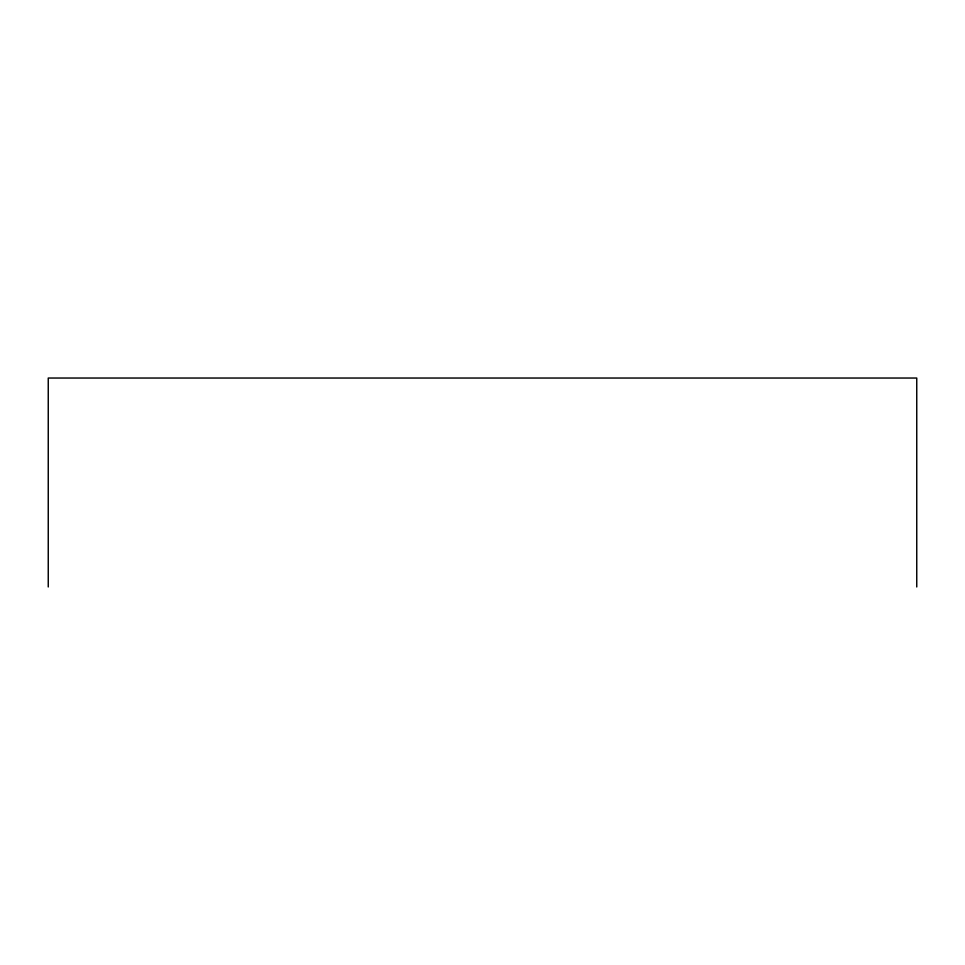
<?xml version="1.0" encoding="UTF-8"?>
<svg xmlns="http://www.w3.org/2000/svg" width="965" height="965" viewBox="0 0 965 965"><rect width="100%" height="100%" fill="white"/><g stroke="black" fill="none" stroke-linecap="round" stroke-linejoin="round"><path stroke-width="1.45" d="M916.75 586.961L916.75 378.039L48.25 378.039L48.25 586.961"/></g></svg>
